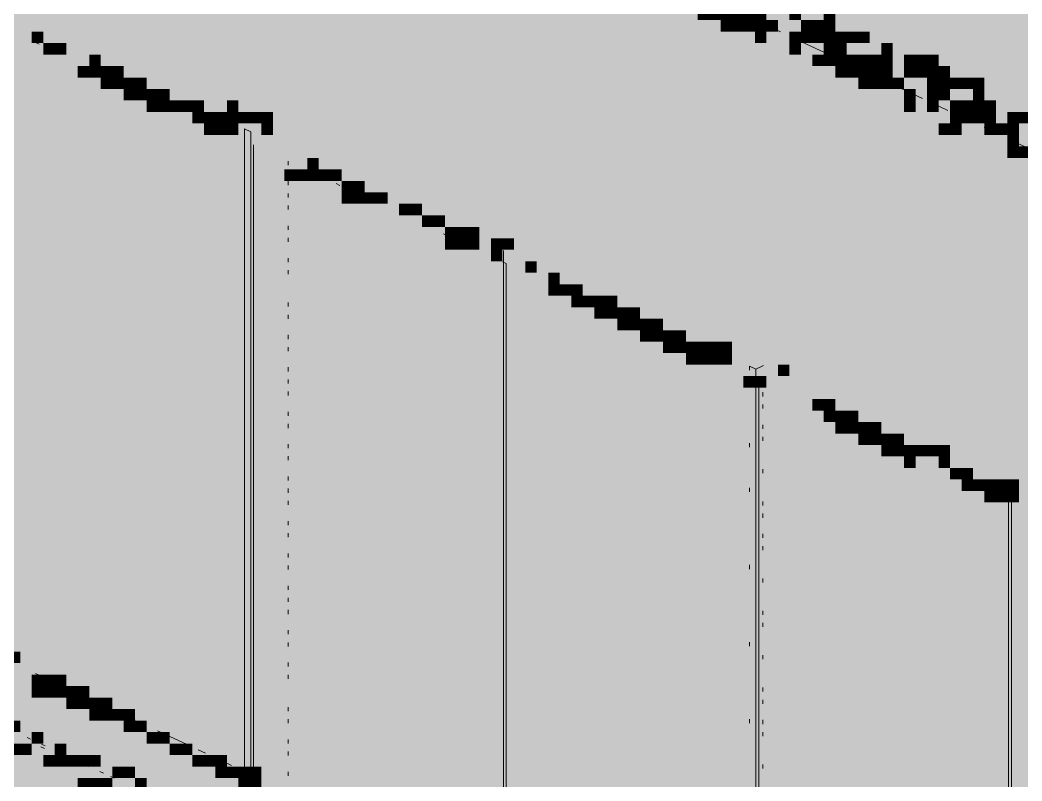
# Paper-space layout '03 3D Building and Roof' of a CAD drawing. Header units: millimetres. Extents: x 5 to 415, y 5 to 292.
# Drawn here: x 149.5 to 164.05, y 198.29 to 209.33 of the extents above; entities that cross this region are included whole.
import ezdxf

# ---------------------------------------------------------------- set-up
doc = ezdxf.new("R2010")
doc.units = ezdxf.units.MM
doc.layers.add('EXISTING', color=7, linetype='Continuous')
doc.layers.add('IMAGES', color=7, linetype='Continuous')

# ---------------------------------------------------------------- blocks, each defined once
blk = doc.blocks.new('SHEET_03')
at = {"layer": 'EXISTING', "color": 250, "lineweight": 9}
for p, q in [((160.385, 209.237), (160.28, 209.286)), ((160.543, 209.162), (160.491, 209.187)), ((161.071, 209.289), (161.124, 209.265)), ((161.388, 208.766), (160.702, 209.088)), ((149.725, 209.01), (149.778, 208.985)), ((161.599, 208.667), (161.493, 208.717)), ((161.757, 208.593), (161.704, 208.618)), ((161.968, 208.494), (161.915, 208.518)), ((162.126, 208.419), (162.073, 208.444)), ((162.654, 208.546), (162.707, 208.522)), ((162.601, 208.196), (162.284, 208.345)), ((162.97, 208.023), (162.707, 208.147)), ((163.181, 207.924), (163.076, 207.974)), ((163.34, 207.85), (163.287, 207.874)), ((152.301, 207.8), (152.355, 207.775)), ((152.758, 207.755), (152.85, 207.712)), ((152.758, 198.388), (152.758, 207.755)), ((163.551, 207.751), (163.498, 207.775)), ((152.85, 207.712), (152.85, 198.345)), ((163.709, 207.676), (163.656, 207.701)), ((164.184, 207.453), (163.867, 207.602)), ((152.892, 207.523), (152.892, 198.365)), ((153.392, 207.229), (153.392, 207.288)), ((153.392, 206.936), (153.392, 206.995)), ((154.09, 206.961), (154.143, 206.935)), ((154.251, 206.885), (154.304, 206.86)), ((153.392, 206.76), (153.392, 206.819)), ((153.392, 206.584), (153.392, 206.642)), ((153.392, 206.29), (153.392, 206.349)), ((153.392, 206.114), (153.392, 206.173)), ((155.646, 206.23), (155.7, 206.205)), ((156.022, 206.053), (156.076, 206.028)), ((156.517, 205.99), (156.517, 196.623)), ((153.392, 205.82), (153.392, 205.879)), ((156.505, 205.826), (156.559, 205.801)), ((153.392, 205.644), (153.392, 205.703)), ((156.559, 205.801), (156.559, 196.643)), ((153.392, 205.175), (153.392, 205.233)), ((153.392, 204.999), (153.392, 205.057)), ((158.455, 204.911), (158.508, 204.886)), ((153.392, 204.705), (153.392, 204.764)), ((153.392, 204.529), (153.392, 204.588)), ((153.392, 204.235), (153.392, 204.294)), ((160.093, 204.311), (160.184, 204.268)), ((160.093, 204.252), (160.093, 204.311)), ((160.184, 204.268), (160.293, 204.319)), ((160.184, 204.268), (160.184, 194.902)), ((153.392, 204.059), (153.392, 204.118)), ((160.226, 204.08), (160.226, 194.921)), ((153.392, 203.883), (153.392, 203.942)), ((160.284, 203.872), (160.284, 203.931)), ((153.392, 203.59), (153.392, 203.648)), ((160.284, 203.696), (160.284, 203.755)), ((153.392, 203.413), (153.392, 203.472)), ((160.284, 203.403), (160.284, 203.461)), ((160.284, 203.226), (160.284, 203.285)), ((161.8, 203.341), (161.853, 203.316)), ((153.392, 203.12), (153.392, 203.179)), ((160.093, 203.133), (160.093, 203.192)), ((153.392, 202.944), (153.392, 203.003)), ((160.284, 202.757), (160.284, 202.815)), ((153.392, 202.65), (153.392, 202.709)), ((163.195, 202.686), (163.249, 202.66)), ((153.392, 202.474), (153.392, 202.533)), ((160.093, 202.485), (160.093, 202.544)), ((163.571, 202.509), (163.625, 202.484)), ((163.852, 202.547), (163.852, 193.18)), ((153.392, 202.298), (153.392, 202.357)), ((160.284, 202.287), (160.284, 202.346)), ((163.893, 202.358), (163.893, 193.2)), ((153.392, 202.005), (153.392, 202.063)), ((160.284, 202.111), (160.284, 202.17)), ((153.392, 201.828), (153.392, 201.887)), ((160.284, 201.817), (160.284, 201.876)), ((160.284, 201.641), (160.284, 201.7)), ((153.392, 201.535), (153.392, 201.594)), ((153.392, 201.359), (153.392, 201.417)), ((160.093, 201.366), (160.093, 201.425)), ((160.284, 201.172), (160.284, 201.23)), ((153.392, 201.065), (153.392, 201.124)), ((153.392, 200.889), (153.392, 200.948)), ((153.392, 200.713), (153.392, 200.772)), ((160.284, 200.702), (160.284, 200.761)), ((153.392, 200.419), (153.392, 200.478)), ((160.284, 200.526), (160.284, 200.585)), ((153.392, 200.243), (153.392, 200.302)), ((160.093, 200.247), (160.093, 200.305)), ((153.392, 199.95), (153.392, 200.008)), ((160.284, 200.056), (160.284, 200.115)), ((149.778, 199.826), (149.725, 199.851)), ((150.208, 199.625), (149.886, 199.776)), ((153.392, 199.774), (153.392, 199.832)), ((150.583, 199.448), (150.315, 199.574)), ((160.284, 199.587), (160.284, 199.645)), ((160.284, 199.41), (160.284, 199.469)), ((150.798, 199.347), (150.691, 199.398)), ((150.959, 199.272), (150.906, 199.297)), ((153.392, 199.304), (153.392, 199.363)), ((151.174, 199.171), (151.067, 199.221)), ((153.392, 199.128), (153.392, 199.187)), ((160.093, 199.127), (160.093, 199.186)), ((160.284, 199.117), (160.284, 199.176)), ((151.335, 199.095), (151.281, 199.121)), ((151.979, 198.793), (151.496, 199.02)), ((160.284, 198.941), (160.284, 198.999)), ((149.654, 198.898), (149.602, 198.923)), ((153.392, 198.834), (153.392, 198.893)), ((149.855, 198.763), (149.802, 198.788)), ((149.865, 198.799), (149.813, 198.824)), ((152.194, 198.692), (152.086, 198.743)), ((153.392, 198.658), (153.392, 198.717)), ((150.288, 198.601), (150.235, 198.626)), ((152.355, 198.617), (152.301, 198.642)), ((152.57, 198.516), (152.462, 198.566)), ((150.499, 198.502), (150.446, 198.527)), ((150.71, 198.403), (150.657, 198.428)), ((152.731, 198.44), (152.677, 198.465)), ((153.392, 198.365), (153.392, 198.423)), ((160.284, 198.471), (160.284, 198.53)), ((150.868, 198.329), (150.815, 198.353)), ((152.85, 198.345), (152.758, 198.388))]:
    blk.add_line(p, q, dxfattribs=at)
at = {"layer": 'IMAGES', "color": 7}
for points in [[(149.338, 209.333), (149.505, 209.333), (149.338, 209.667), (149.505, 209.667)], [(149.505, 209.333), (159.336, 209.333), (149.505, 209.5), (159.336, 209.5)], [(159.336, 209.333), (159.503, 209.333), (159.336, 209.5), (159.503, 209.5)], [(159.503, 209.333), (159.67, 209.333), (159.503, 209.5), (159.67, 209.5)], [(159.67, 209.333), (159.836, 209.333), (159.67, 209.5), (159.836, 209.5)], [(159.836, 209.333), (160.003, 209.333), (159.836, 209.5), (160.003, 209.5)], [(160.003, 209.333), (160.17, 209.333), (160.003, 209.5), (160.17, 209.5)], [(160.17, 209.333), (160.336, 209.333), (160.17, 209.5), (160.336, 209.5)], [(160.336, 209.333), (160.669, 209.333), (160.336, 209.5), (160.669, 209.5)], [(160.669, 209.333), (160.836, 209.333), (160.669, 209.5), (160.836, 209.5)], [(160.836, 209.333), (161.169, 209.333), (160.836, 209.5), (161.169, 209.5)], [(161.169, 209.333), (161.336, 209.333), (161.169, 209.5), (161.336, 209.5)], [(161.336, 209.333), (203.495, 209.333), (161.336, 209.5), (203.495, 209.5)], [(149.338, 200.167), (149.505, 200.167), (149.338, 209.333), (149.505, 209.333)], [(149.505, 209.167), (149.838, 209.167), (149.505, 209.333), (149.838, 209.333)], [(149.838, 209.167), (159.67, 209.167), (149.838, 209.333), (159.67, 209.333)], [(159.67, 209.167), (159.836, 209.167), (159.67, 209.333), (159.836, 209.333)], [(159.836, 209.167), (160.003, 209.167), (159.836, 209.333), (160.003, 209.333)], [(160.003, 209.167), (160.17, 209.167), (160.003, 209.333), (160.17, 209.333)], [(160.17, 209.167), (160.336, 209.167), (160.17, 209.333), (160.336, 209.333)], [(160.336, 209.167), (160.503, 209.167), (160.336, 209.333), (160.503, 209.333)], [(160.503, 209.167), (160.836, 209.167), (160.503, 209.333), (160.836, 209.333)], [(160.836, 209.167), (161.003, 209.167), (160.836, 209.333), (161.003, 209.333)], [(161.003, 209.167), (161.169, 209.167), (161.003, 209.333), (161.169, 209.333)], [(161.169, 209.167), (161.336, 209.167), (161.169, 209.333), (161.336, 209.333)], [(161.336, 209.167), (161.669, 209.167), (161.336, 209.333), (161.669, 209.333)], [(161.669, 209.167), (203.995, 209.167), (161.669, 209.333), (203.995, 209.333)], [(149.505, 199.667), (149.671, 199.667), (149.505, 209.167), (149.671, 209.167)], [(149.671, 209), (149.838, 209), (149.671, 209.167), (149.838, 209.167)], [(149.838, 209), (150.338, 209), (149.838, 209.167), (150.338, 209.167)], [(150.338, 209), (159.836, 209), (150.338, 209.167), (159.836, 209.167)], [(159.836, 209), (160.17, 209), (159.836, 209.167), (160.17, 209.167)], [(160.17, 209), (160.336, 209), (160.17, 209.167), (160.336, 209.167)], [(160.336, 209), (160.669, 209), (160.336, 209.167), (160.669, 209.167)], [(160.669, 209), (160.836, 209), (160.669, 209.167), (160.836, 209.167)], [(160.836, 209), (161.003, 209), (160.836, 209.167), (161.003, 209.167)], [(161.003, 209), (161.169, 209), (161.003, 209.167), (161.169, 209.167)], [(161.169, 209), (161.336, 209), (161.169, 209.167), (161.336, 209.167)], [(161.336, 209), (161.503, 209), (161.336, 209.167), (161.503, 209.167)], [(161.503, 209), (161.669, 209), (161.503, 209.167), (161.669, 209.167)], [(161.669, 209), (161.836, 209), (161.669, 209.167), (161.836, 209.167)], [(161.836, 209), (162.169, 209), (161.836, 209.167), (162.169, 209.167)], [(162.169, 209), (204.328, 209), (162.169, 209.167), (204.328, 209.167)], [(149.671, 199.833), (149.838, 199.833), (149.671, 209), (149.838, 209)], [(149.838, 208.833), (150.005, 208.833), (149.838, 209), (150.005, 209)], [(150.005, 208.833), (150.171, 208.833), (150.005, 209), (150.171, 209)], [(150.171, 208.833), (150.671, 208.833), (150.171, 209), (150.671, 209)], [(150.671, 208.833), (160.17, 208.833), (150.671, 209), (160.17, 209)], [(160.17, 208.833), (160.669, 208.833), (160.17, 209), (160.669, 209)], [(160.669, 208.833), (160.836, 208.833), (160.669, 209), (160.836, 209)], [(160.836, 208.833), (161.169, 208.833), (160.836, 209), (161.169, 209)], [(161.169, 208.833), (161.336, 208.833), (161.169, 209), (161.336, 209)], [(161.336, 208.833), (161.503, 208.833), (161.336, 209), (161.503, 209)], [(161.503, 208.833), (162.003, 208.833), (161.503, 209), (162.003, 209)], [(162.003, 208.833), (162.169, 208.833), (162.003, 209), (162.169, 209)], [(162.169, 208.833), (162.502, 208.833), (162.169, 209), (162.502, 209)], [(162.502, 208.833), (204.495, 208.833), (162.502, 209), (204.495, 209)], [(149.838, 208.667), (150.171, 208.667), (149.838, 208.833), (150.171, 208.833)], [(150.171, 208.667), (150.505, 208.667), (150.171, 208.833), (150.505, 208.833)], [(150.505, 208.667), (150.671, 208.667), (150.505, 208.833), (150.671, 208.833)], [(150.671, 208.667), (151.005, 208.667), (150.671, 208.833), (151.005, 208.833)], [(151.005, 208.667), (160.669, 208.667), (151.005, 208.833), (160.669, 208.833)], [(160.669, 208.667), (161.003, 208.667), (160.669, 208.833), (161.003, 208.833)], [(161.003, 208.667), (161.169, 208.667), (161.003, 208.833), (161.169, 208.833)], [(161.169, 208.667), (161.336, 208.667), (161.169, 208.833), (161.336, 208.833)], [(161.336, 208.667), (161.503, 208.667), (161.336, 208.833), (161.503, 208.833)], [(161.503, 208.667), (161.669, 208.667), (161.503, 208.833), (161.669, 208.833)], [(161.669, 208.667), (161.836, 208.667), (161.669, 208.833), (161.836, 208.833)], [(161.836, 208.667), (162.003, 208.667), (161.836, 208.833), (162.003, 208.833)], [(162.003, 208.667), (162.169, 208.667), (162.003, 208.833), (162.169, 208.833)], [(162.169, 208.5), (162.336, 208.5), (162.169, 208.833), (162.336, 208.833)], [(162.336, 208.667), (162.502, 208.667), (162.336, 208.833), (162.502, 208.833)], [(162.502, 208.667), (162.669, 208.667), (162.502, 208.833), (162.669, 208.833)], [(162.669, 208.667), (162.836, 208.667), (162.669, 208.833), (162.836, 208.833)], [(162.836, 208.667), (204.994, 208.667), (162.836, 208.833), (204.994, 208.833)], [(149.838, 208.5), (150.338, 208.5), (149.838, 208.667), (150.338, 208.667)], [(150.338, 208.5), (150.505, 208.5), (150.338, 208.667), (150.505, 208.667)], [(150.505, 208.5), (150.671, 208.5), (150.505, 208.667), (150.671, 208.667)], [(150.671, 208.5), (150.838, 208.5), (150.671, 208.667), (150.838, 208.667)], [(150.838, 208.5), (151.005, 208.5), (150.838, 208.667), (151.005, 208.667)], [(151.005, 208.5), (151.338, 208.5), (151.005, 208.667), (151.338, 208.667)], [(151.338, 208.5), (161.003, 208.5), (151.338, 208.667), (161.003, 208.667)], [(161.003, 208.5), (161.336, 208.5), (161.003, 208.667), (161.336, 208.667)], [(161.336, 208.5), (161.503, 208.5), (161.336, 208.667), (161.503, 208.667)], [(161.503, 208.5), (161.669, 208.5), (161.503, 208.667), (161.669, 208.667)], [(161.669, 208.5), (161.836, 208.5), (161.669, 208.667), (161.836, 208.667)], [(161.836, 208.5), (162.003, 208.5), (161.836, 208.667), (162.003, 208.667)], [(162.003, 208.5), (162.169, 208.5), (162.003, 208.667), (162.169, 208.667)], [(162.336, 208.5), (162.502, 208.5), (162.336, 208.667), (162.502, 208.667)], [(162.502, 208.5), (162.669, 208.5), (162.502, 208.667), (162.669, 208.667)], [(162.669, 208.5), (162.836, 208.5), (162.669, 208.667), (162.836, 208.667)], [(162.836, 208.5), (163.002, 208.5), (162.836, 208.667), (163.002, 208.667)], [(163.002, 208.5), (205.328, 208.5), (163.002, 208.667), (205.328, 208.667)], [(149.838, 208.333), (150.671, 208.333), (149.838, 208.5), (150.671, 208.5)], [(150.671, 208.333), (150.838, 208.333), (150.671, 208.5), (150.838, 208.5)], [(150.838, 208.333), (151.005, 208.333), (150.838, 208.5), (151.005, 208.5)], [(151.005, 208.333), (151.171, 208.333), (151.005, 208.5), (151.171, 208.5)], [(151.171, 208.333), (151.338, 208.333), (151.171, 208.5), (151.338, 208.5)], [(151.338, 208.333), (151.671, 208.333), (151.338, 208.5), (151.671, 208.5)], [(151.671, 208.333), (161.336, 208.333), (151.671, 208.5), (161.336, 208.5)], [(161.336, 208.333), (161.669, 208.333), (161.336, 208.5), (161.669, 208.5)], [(161.669, 208.333), (161.836, 208.333), (161.669, 208.5), (161.836, 208.5)], [(161.836, 208.333), (162.003, 208.333), (161.836, 208.5), (162.003, 208.5)], [(162.003, 208.333), (162.169, 208.333), (162.003, 208.5), (162.169, 208.5)], [(162.169, 208.333), (162.336, 208.333), (162.169, 208.5), (162.336, 208.5)], [(162.336, 208.333), (162.669, 208.333), (162.336, 208.5), (162.669, 208.5)], [(162.669, 208.333), (162.836, 208.333), (162.669, 208.5), (162.836, 208.5)], [(162.836, 208.333), (163.002, 208.333), (162.836, 208.5), (163.002, 208.5)], [(163.002, 208.333), (163.169, 208.333), (163.002, 208.5), (163.169, 208.5)], [(163.169, 208.333), (163.336, 208.333), (163.169, 208.5), (163.336, 208.5)], [(163.336, 208.333), (163.502, 208.333), (163.336, 208.5), (163.502, 208.5)], [(163.502, 208.333), (205.661, 208.333), (163.502, 208.5), (205.661, 208.5)], [(149.838, 208.167), (151.005, 208.167), (149.838, 208.333), (151.005, 208.333)], [(151.005, 208.167), (151.171, 208.167), (151.005, 208.333), (151.171, 208.333)], [(151.171, 208.167), (151.338, 208.167), (151.171, 208.333), (151.338, 208.333)], [(151.338, 208.167), (151.504, 208.167), (151.338, 208.333), (151.504, 208.333)], [(151.504, 208.167), (151.671, 208.167), (151.504, 208.333), (151.671, 208.333)], [(151.671, 208.167), (152.171, 208.167), (151.671, 208.333), (152.171, 208.333)], [(152.171, 208.167), (161.669, 208.167), (152.171, 208.333), (161.669, 208.333)], [(161.669, 208.167), (162.003, 208.167), (161.669, 208.333), (162.003, 208.333)], [(162.003, 208.167), (162.336, 208.167), (162.003, 208.333), (162.336, 208.333)], [(162.336, 208.167), (162.502, 208.167), (162.336, 208.333), (162.502, 208.333)], [(162.502, 208), (162.669, 208), (162.502, 208.333), (162.669, 208.333)], [(162.669, 208.167), (162.836, 208.167), (162.669, 208.333), (162.836, 208.333)], [(162.836, 208.167), (163.002, 208.167), (162.836, 208.333), (163.002, 208.333)], [(163.002, 208.167), (163.336, 208.167), (163.002, 208.333), (163.336, 208.333)], [(163.336, 208.167), (163.502, 208.167), (163.336, 208.333), (163.502, 208.333)], [(163.502, 208.167), (163.836, 208.167), (163.502, 208.333), (163.836, 208.333)], [(163.836, 208.167), (205.994, 208.167), (163.836, 208.333), (205.994, 208.333)], [(149.838, 208), (151.338, 208), (149.838, 208.167), (151.338, 208.167)], [(151.338, 208), (151.504, 208), (151.338, 208.167), (151.504, 208.167)], [(151.504, 208), (151.671, 208), (151.504, 208.167), (151.671, 208.167)], [(151.671, 208), (151.838, 208), (151.671, 208.167), (151.838, 208.167)], [(151.838, 208), (152.004, 208), (151.838, 208.167), (152.004, 208.167)], [(152.004, 208), (152.171, 208), (152.004, 208.167), (152.171, 208.167)], [(152.171, 208), (152.504, 208), (152.171, 208.167), (152.504, 208.167)], [(152.504, 208), (152.671, 208), (152.504, 208.167), (152.671, 208.167)], [(152.671, 208), (153.004, 208), (152.671, 208.167), (153.004, 208.167)], [(153.004, 208), (162.003, 208), (153.004, 208.167), (162.003, 208.167)], [(162.003, 208), (162.336, 208), (162.003, 208.167), (162.336, 208.167)], [(162.336, 208), (162.502, 208), (162.336, 208.167), (162.502, 208.167)], [(162.669, 208), (162.836, 208), (162.669, 208.167), (162.836, 208.167)], [(162.836, 207.833), (163.002, 207.833), (162.836, 208.167), (163.002, 208.167)], [(163.002, 208), (163.169, 208), (163.002, 208.167), (163.169, 208.167)], [(163.169, 208), (163.336, 208), (163.169, 208.167), (163.336, 208.167)], [(163.336, 208), (163.502, 208), (163.336, 208.167), (163.502, 208.167)], [(163.502, 208), (163.669, 208), (163.502, 208.167), (163.669, 208.167)], [(163.669, 207.833), (163.836, 207.833), (163.669, 208.167), (163.836, 208.167)], [(163.836, 208), (164.169, 208), (163.836, 208.167), (164.169, 208.167)], [(149.838, 207.833), (152.004, 207.833), (149.838, 208), (152.004, 208)], [(152.004, 207.833), (152.171, 207.833), (152.004, 208), (152.171, 208)], [(152.171, 207.833), (152.338, 207.833), (152.171, 208), (152.338, 208)], [(152.338, 207.833), (152.504, 207.833), (152.338, 208), (152.504, 208)], [(152.504, 207.833), (152.671, 207.833), (152.504, 208), (152.671, 208)], [(152.671, 207.833), (152.838, 207.833), (152.671, 208), (152.838, 208)], [(152.838, 207.833), (153.004, 207.833), (152.838, 208), (153.004, 208)], [(153.004, 207.833), (153.171, 207.833), (153.004, 208), (153.171, 208)], [(153.171, 207.833), (162.502, 207.833), (153.171, 208), (162.502, 208)], [(162.502, 207.833), (162.836, 207.833), (162.502, 208), (162.836, 208)], [(163.002, 207.833), (163.169, 207.833), (163.002, 208), (163.169, 208)], [(163.169, 207.833), (163.336, 207.833), (163.169, 208), (163.336, 208)], [(163.336, 207.833), (163.502, 207.833), (163.336, 208), (163.502, 208)], [(163.502, 207.833), (163.669, 207.833), (163.502, 208), (163.669, 208)], [(163.836, 207.833), (164.002, 207.833), (163.836, 208), (164.002, 208)], [(164.002, 207.833), (164.169, 207.833), (164.002, 208), (164.169, 208)], [(149.838, 207.667), (152.171, 207.667), (149.838, 207.833), (152.171, 207.833)], [(152.171, 207.667), (152.338, 207.667), (152.171, 207.833), (152.338, 207.833)], [(152.338, 207.667), (152.504, 207.667), (152.338, 207.833), (152.504, 207.833)], [(152.504, 207.667), (152.671, 207.667), (152.504, 207.833), (152.671, 207.833)], [(152.671, 207.667), (153.004, 207.667), (152.671, 207.833), (153.004, 207.833)], [(153.004, 207.667), (153.171, 207.667), (153.004, 207.833), (153.171, 207.833)], [(153.171, 207.5), (153.337, 207.5), (153.171, 207.833), (153.337, 207.833)], [(153.337, 207.667), (162.836, 207.667), (153.337, 207.833), (162.836, 207.833)], [(162.836, 207.667), (163.002, 207.667), (162.836, 207.833), (163.002, 207.833)], [(163.002, 207.667), (163.169, 207.667), (163.002, 207.833), (163.169, 207.833)], [(163.169, 207.667), (163.502, 207.667), (163.169, 207.833), (163.502, 207.833)], [(163.502, 207.667), (163.669, 207.667), (163.502, 207.833), (163.669, 207.833)], [(163.669, 207.667), (163.836, 207.667), (163.669, 207.833), (163.836, 207.833)], [(163.836, 207.667), (164.002, 207.667), (163.836, 207.833), (164.002, 207.833)], [(164.002, 207.5), (164.169, 207.5), (164.002, 207.833), (164.169, 207.833)], [(149.838, 199.833), (152.671, 199.833), (149.838, 207.667), (152.671, 207.667)], [(152.671, 207.5), (153.004, 207.5), (152.671, 207.667), (153.004, 207.667)], [(153.004, 198.167), (153.171, 198.167), (153.004, 207.667), (153.171, 207.667)], [(153.337, 207.5), (163.169, 207.5), (153.337, 207.667), (163.169, 207.667)], [(163.169, 207.5), (163.502, 207.5), (163.169, 207.667), (163.502, 207.667)], [(163.502, 207.5), (163.836, 207.5), (163.502, 207.667), (163.836, 207.667)], [(163.836, 207.5), (164.002, 207.5), (163.836, 207.667), (164.002, 207.667)], [(152.671, 198.667), (152.838, 198.667), (152.671, 207.5), (152.838, 207.5)], [(152.838, 198.5), (153.004, 198.5), (152.838, 207.5), (153.004, 207.5)], [(153.171, 207.333), (153.837, 207.333), (153.171, 207.5), (153.837, 207.5)], [(153.837, 207.333), (163.502, 207.333), (153.837, 207.5), (163.502, 207.5)], [(163.502, 207.333), (163.836, 207.333), (163.502, 207.5), (163.836, 207.5)], [(163.836, 207.333), (164.002, 207.333), (163.836, 207.5), (164.002, 207.5)], [(164.002, 207.333), (164.169, 207.333), (164.002, 207.5), (164.169, 207.5)], [(153.171, 197.833), (153.337, 197.833), (153.171, 207.333), (153.337, 207.333)], [(153.337, 207.167), (153.671, 207.167), (153.337, 207.333), (153.671, 207.333)], [(153.671, 207.167), (153.837, 207.167), (153.671, 207.333), (153.837, 207.333)], [(153.837, 207.167), (154.171, 207.167), (153.837, 207.333), (154.171, 207.333)], [(154.171, 207.167), (163.836, 207.167), (154.171, 207.333), (163.836, 207.333)], [(163.836, 207.167), (164.169, 207.167), (163.836, 207.333), (164.169, 207.333)], [(153.337, 207), (153.504, 207), (153.337, 207.167), (153.504, 207.167)], [(153.504, 207), (153.671, 207), (153.504, 207.167), (153.671, 207.167)], [(153.671, 207), (153.837, 207), (153.671, 207.167), (153.837, 207.167)], [(153.837, 207), (154.004, 207), (153.837, 207.167), (154.004, 207.167)], [(154.004, 207), (154.171, 207), (154.004, 207.167), (154.171, 207.167)], [(154.171, 207), (154.504, 207), (154.171, 207.167), (154.504, 207.167)], [(154.504, 207), (164.169, 207), (154.504, 207.167), (164.169, 207.167)], [(153.337, 206.667), (154.171, 206.667), (153.337, 207), (154.171, 207)], [(154.171, 206.833), (154.337, 206.833), (154.171, 207), (154.337, 207)], [(154.337, 206.833), (154.504, 206.833), (154.337, 207), (154.504, 207)], [(154.504, 206.833), (154.837, 206.833), (154.504, 207), (154.837, 207)], [(154.837, 206.833), (164.502, 206.833), (154.837, 207), (164.502, 207)], [(154.171, 206.667), (154.337, 206.667), (154.171, 206.833), (154.337, 206.833)], [(154.337, 206.667), (154.504, 206.667), (154.337, 206.833), (154.504, 206.833)], [(154.504, 206.667), (154.671, 206.667), (154.504, 206.833), (154.671, 206.833)], [(154.671, 206.667), (154.837, 206.667), (154.671, 206.833), (154.837, 206.833)], [(154.837, 206.667), (155.337, 206.667), (154.837, 206.833), (155.337, 206.833)], [(155.337, 206.667), (164.835, 206.667), (155.337, 206.833), (164.835, 206.833)], [(153.337, 206.5), (155.004, 206.5), (153.337, 206.667), (155.004, 206.667)], [(155.004, 206.5), (155.17, 206.5), (155.004, 206.667), (155.17, 206.667)], [(155.17, 206.5), (155.337, 206.5), (155.17, 206.667), (155.337, 206.667)], [(155.337, 206.5), (155.67, 206.5), (155.337, 206.667), (155.67, 206.667)], [(155.67, 206.5), (165.169, 206.5), (155.67, 206.667), (165.169, 206.667)], [(153.337, 206.333), (155.337, 206.333), (153.337, 206.5), (155.337, 206.5)], [(155.337, 206.333), (155.504, 206.333), (155.337, 206.5), (155.504, 206.5)], [(155.504, 206.333), (155.67, 206.333), (155.504, 206.5), (155.67, 206.5)], [(155.67, 206.333), (156.004, 206.333), (155.67, 206.5), (156.004, 206.5)], [(156.004, 206.333), (165.669, 206.333), (156.004, 206.5), (165.669, 206.5)], [(153.337, 206), (155.67, 206), (153.337, 206.333), (155.67, 206.333)], [(155.67, 206.167), (155.837, 206.167), (155.67, 206.333), (155.837, 206.333)], [(155.837, 206.167), (156.004, 206.167), (155.837, 206.333), (156.004, 206.333)], [(156.004, 206.167), (156.17, 206.167), (156.004, 206.333), (156.17, 206.333)], [(156.17, 206), (156.337, 206), (156.17, 206.333), (156.337, 206.333)], [(156.337, 206.167), (156.67, 206.167), (156.337, 206.333), (156.67, 206.333)], [(156.67, 206.167), (166.002, 206.167), (156.67, 206.333), (166.002, 206.333)], [(155.67, 206), (155.837, 206), (155.67, 206.167), (155.837, 206.167)], [(155.837, 206), (156.004, 206), (155.837, 206.167), (156.004, 206.167)], [(156.004, 206), (156.17, 206), (156.004, 206.167), (156.17, 206.167)], [(156.337, 206), (156.504, 206), (156.337, 206.167), (156.504, 206.167)], [(156.504, 206), (156.67, 206), (156.504, 206.167), (156.67, 206.167)], [(156.67, 205.667), (156.837, 205.667), (156.67, 206.167), (156.837, 206.167)], [(156.837, 206), (166.335, 206), (156.837, 206.167), (166.335, 206.167)], [(153.337, 198.167), (156.337, 198.167), (153.337, 206), (156.337, 206)], [(156.337, 205.833), (156.504, 205.833), (156.337, 206), (156.504, 206)], [(156.504, 196.667), (156.67, 196.667), (156.504, 206), (156.67, 206)], [(156.837, 205.833), (166.668, 205.833), (156.837, 206), (166.668, 206)], [(156.337, 196.667), (156.504, 196.667), (156.337, 205.833), (156.504, 205.833)], [(156.837, 205.667), (157.003, 205.667), (156.837, 205.833), (157.003, 205.833)], [(157.003, 205.667), (157.337, 205.667), (157.003, 205.833), (157.337, 205.833)], [(157.337, 205.667), (167.002, 205.667), (157.337, 205.833), (167.002, 205.833)], [(156.67, 196.5), (157.003, 196.5), (156.67, 205.667), (157.003, 205.667)], [(157.003, 196.333), (157.17, 196.333), (157.003, 205.667), (157.17, 205.667)], [(157.17, 205.5), (157.337, 205.5), (157.17, 205.667), (157.337, 205.667)], [(157.337, 205.5), (157.67, 205.5), (157.337, 205.667), (157.67, 205.667)], [(157.67, 205.5), (167.335, 205.5), (157.67, 205.667), (167.335, 205.667)], [(157.17, 205.333), (157.337, 205.333), (157.17, 205.5), (157.337, 205.5)], [(157.337, 205.333), (157.503, 205.333), (157.337, 205.5), (157.503, 205.5)], [(157.503, 205.333), (157.67, 205.333), (157.503, 205.5), (157.67, 205.5)], [(157.67, 205.333), (158.17, 205.333), (157.67, 205.5), (158.17, 205.5)], [(158.17, 205.333), (167.668, 205.333), (158.17, 205.5), (167.668, 205.5)], [(157.17, 205.167), (157.503, 205.167), (157.17, 205.333), (157.503, 205.333)], [(157.503, 205.167), (157.67, 205.167), (157.503, 205.333), (157.67, 205.333)], [(157.67, 205.167), (157.837, 205.167), (157.67, 205.333), (157.837, 205.333)], [(157.837, 205.167), (158.003, 205.167), (157.837, 205.333), (158.003, 205.333)], [(158.003, 205.167), (158.17, 205.167), (158.003, 205.333), (158.17, 205.333)], [(158.17, 205.167), (158.503, 205.167), (158.17, 205.333), (158.503, 205.333)], [(158.503, 205.167), (168.168, 205.167), (158.503, 205.333), (168.168, 205.333)], [(157.17, 205), (157.837, 205), (157.17, 205.167), (157.837, 205.167)], [(157.837, 205), (158.003, 205), (157.837, 205.167), (158.003, 205.167)], [(158.003, 205), (158.17, 205), (158.003, 205.167), (158.17, 205.167)], [(158.17, 205), (158.337, 205), (158.17, 205.167), (158.337, 205.167)], [(158.337, 205), (158.503, 205), (158.337, 205.167), (158.503, 205.167)], [(158.503, 205), (158.836, 205), (158.503, 205.167), (158.836, 205.167)], [(158.836, 205), (168.501, 205), (158.836, 205.167), (168.501, 205.167)], [(157.17, 204.833), (158.17, 204.833), (157.17, 205), (158.17, 205)], [(158.17, 204.833), (158.337, 204.833), (158.17, 205), (158.337, 205)], [(158.337, 204.833), (158.503, 204.833), (158.337, 205), (158.503, 205)], [(158.503, 204.833), (158.67, 204.833), (158.503, 205), (158.67, 205)], [(158.67, 204.833), (158.836, 204.833), (158.67, 205), (158.836, 205)], [(158.836, 204.833), (159.17, 204.833), (158.836, 205), (159.17, 205)], [(159.17, 204.833), (168.835, 204.833), (159.17, 205), (168.835, 205)], [(157.17, 204.667), (158.503, 204.667), (157.17, 204.833), (158.503, 204.833)], [(158.503, 204.667), (158.67, 204.667), (158.503, 204.833), (158.67, 204.833)], [(158.67, 204.667), (158.836, 204.667), (158.67, 204.833), (158.836, 204.833)], [(158.836, 204.667), (159.003, 204.667), (158.836, 204.833), (159.003, 204.833)], [(159.003, 204.667), (159.17, 204.667), (159.003, 204.833), (159.17, 204.833)], [(159.17, 204.667), (159.503, 204.667), (159.17, 204.833), (159.503, 204.833)], [(159.503, 204.667), (169.168, 204.667), (159.503, 204.833), (169.168, 204.833)], [(157.17, 204.5), (158.836, 204.5), (157.17, 204.667), (158.836, 204.667)], [(158.836, 204.5), (159.003, 204.5), (158.836, 204.667), (159.003, 204.667)], [(159.003, 204.5), (159.17, 204.5), (159.003, 204.667), (159.17, 204.667)], [(159.17, 204.5), (159.336, 204.5), (159.17, 204.667), (159.336, 204.667)], [(159.336, 204.5), (159.503, 204.5), (159.336, 204.667), (159.503, 204.667)], [(159.503, 204.5), (159.67, 204.5), (159.503, 204.667), (159.67, 204.667)], [(159.67, 204.5), (159.836, 204.5), (159.67, 204.667), (159.836, 204.667)], [(159.836, 204.5), (169.501, 204.5), (159.836, 204.667), (169.501, 204.667)], [(157.17, 204.333), (159.17, 204.333), (157.17, 204.5), (159.17, 204.5)], [(159.17, 204.333), (159.336, 204.333), (159.17, 204.5), (159.336, 204.5)], [(159.336, 204.333), (159.503, 204.333), (159.336, 204.5), (159.503, 204.5)], [(159.503, 204.333), (159.67, 204.333), (159.503, 204.5), (159.67, 204.5)], [(159.67, 204.333), (159.836, 204.333), (159.67, 204.5), (159.836, 204.5)], [(159.836, 204.333), (160.336, 204.333), (159.836, 204.5), (160.336, 204.5)], [(160.336, 204.333), (170.001, 204.333), (160.336, 204.5), (170.001, 204.5)], [(157.17, 204.167), (159.836, 204.167), (157.17, 204.333), (159.836, 204.333)], [(159.836, 204.167), (160.336, 204.167), (159.836, 204.333), (160.336, 204.333)], [(160.336, 204), (160.503, 204), (160.336, 204.333), (160.503, 204.333)], [(160.503, 204.167), (160.669, 204.167), (160.503, 204.333), (160.669, 204.333)], [(160.669, 204.167), (170.168, 204.167), (160.669, 204.333), (170.168, 204.333)], [(157.17, 196.333), (160.003, 196.333), (157.17, 204.167), (160.003, 204.167)], [(160.003, 204), (160.17, 204), (160.003, 204.167), (160.17, 204.167)], [(160.17, 204), (160.336, 204), (160.17, 204.167), (160.336, 204.167)], [(160.503, 204), (161.003, 204), (160.503, 204.167), (161.003, 204.167)], [(161.003, 204), (170.501, 204), (161.003, 204.167), (170.501, 204.167)], [(160.003, 195.167), (160.336, 195.167), (160.003, 204), (160.336, 204)], [(160.336, 194.833), (160.503, 194.833), (160.336, 204), (160.503, 204)], [(160.503, 194.667), (160.669, 194.667), (160.503, 204), (160.669, 204)], [(160.669, 203.833), (161.003, 203.833), (160.669, 204), (161.003, 204)], [(161.003, 203.833), (161.336, 203.833), (161.003, 204), (161.336, 204)], [(161.336, 203.833), (171.001, 203.833), (161.336, 204), (171.001, 204)], [(160.669, 203.667), (161.003, 203.667), (160.669, 203.833), (161.003, 203.833)], [(161.003, 203.667), (161.169, 203.667), (161.003, 203.833), (161.169, 203.833)], [(161.169, 203.667), (161.336, 203.667), (161.169, 203.833), (161.336, 203.833)], [(161.336, 203.667), (161.669, 203.667), (161.336, 203.833), (161.669, 203.833)], [(161.669, 203.667), (171.334, 203.667), (161.669, 203.833), (171.334, 203.833)], [(160.669, 194.667), (160.836, 194.667), (160.669, 203.667), (160.836, 203.667)], [(160.836, 203.5), (161.169, 203.5), (160.836, 203.667), (161.169, 203.667)], [(161.169, 203.5), (161.336, 203.5), (161.169, 203.667), (161.336, 203.667)], [(161.336, 203.5), (161.503, 203.5), (161.336, 203.667), (161.503, 203.667)], [(161.503, 203.5), (161.669, 203.5), (161.503, 203.667), (161.669, 203.667)], [(161.669, 203.5), (162.003, 203.5), (161.669, 203.667), (162.003, 203.667)], [(162.003, 203.5), (171.667, 203.5), (162.003, 203.667), (171.667, 203.667)], [(160.836, 203.333), (161.336, 203.333), (160.836, 203.5), (161.336, 203.5)], [(161.336, 203.333), (161.503, 203.333), (161.336, 203.5), (161.503, 203.5)], [(161.503, 203.333), (161.669, 203.333), (161.503, 203.5), (161.669, 203.5)], [(161.669, 203.333), (161.836, 203.333), (161.669, 203.5), (161.836, 203.5)], [(161.836, 203.333), (162.003, 203.333), (161.836, 203.5), (162.003, 203.5)], [(162.003, 203.333), (162.336, 203.333), (162.003, 203.5), (162.336, 203.5)], [(162.336, 203.333), (172.001, 203.333), (162.336, 203.5), (172.001, 203.5)], [(160.836, 203.167), (161.669, 203.167), (160.836, 203.333), (161.669, 203.333)], [(161.669, 203.167), (161.836, 203.167), (161.669, 203.333), (161.836, 203.333)], [(161.836, 203.167), (162.003, 203.167), (161.836, 203.333), (162.003, 203.333)], [(162.003, 203.167), (162.169, 203.167), (162.003, 203.333), (162.169, 203.333)], [(162.169, 203.167), (162.336, 203.167), (162.169, 203.333), (162.336, 203.333)], [(162.336, 203.167), (162.836, 203.167), (162.336, 203.333), (162.836, 203.333)], [(162.836, 203.167), (172.334, 203.167), (162.836, 203.333), (172.334, 203.333)], [(160.836, 203), (162.003, 203), (160.836, 203.167), (162.003, 203.167)], [(162.003, 203), (162.169, 203), (162.003, 203.167), (162.169, 203.167)], [(162.169, 203), (162.336, 203), (162.169, 203.167), (162.336, 203.167)], [(162.336, 203), (162.502, 203), (162.336, 203.167), (162.502, 203.167)], [(162.502, 203), (162.669, 203), (162.502, 203.167), (162.669, 203.167)], [(162.669, 203), (162.836, 203), (162.669, 203.167), (162.836, 203.167)], [(162.836, 203), (163.002, 203), (162.836, 203.167), (163.002, 203.167)], [(163.002, 203), (172.667, 203), (163.002, 203.167), (172.667, 203.167)], [(160.836, 202.833), (162.336, 202.833), (160.836, 203), (162.336, 203)], [(162.336, 202.833), (162.502, 202.833), (162.336, 203), (162.502, 203)], [(162.502, 202.833), (162.836, 202.833), (162.502, 203), (162.836, 203)], [(162.836, 202.833), (163.002, 202.833), (162.836, 203), (163.002, 203)], [(163.002, 202.833), (163.336, 202.833), (163.002, 203), (163.336, 203)], [(163.336, 202.833), (173.167, 202.833), (163.336, 203), (173.167, 203)], [(160.836, 202.667), (163.002, 202.667), (160.836, 202.833), (163.002, 202.833)], [(163.002, 202.667), (163.169, 202.667), (163.002, 202.833), (163.169, 202.833)], [(163.169, 202.667), (163.336, 202.667), (163.169, 202.833), (163.336, 202.833)], [(163.336, 202.667), (164.002, 202.667), (163.336, 202.833), (164.002, 202.833)], [(164.002, 202.667), (173.334, 202.667), (164.002, 202.833), (173.334, 202.833)], [(160.836, 202.5), (163.169, 202.5), (160.836, 202.667), (163.169, 202.667)], [(163.169, 202.5), (163.336, 202.5), (163.169, 202.667), (163.336, 202.667)], [(163.336, 202.5), (163.502, 202.5), (163.336, 202.667), (163.502, 202.667)], [(163.502, 202.5), (163.669, 202.5), (163.502, 202.667), (163.669, 202.667)], [(163.669, 202.5), (163.836, 202.5), (163.669, 202.667), (163.836, 202.667)], [(163.836, 202.5), (164.002, 202.5), (163.836, 202.667), (164.002, 202.667)], [(164.002, 193), (164.169, 193), (164.002, 202.667), (164.169, 202.667)], [(160.836, 202.333), (163.502, 202.333), (160.836, 202.5), (163.502, 202.5)], [(163.502, 202.333), (163.669, 202.333), (163.502, 202.5), (163.669, 202.5)], [(163.669, 202.333), (163.836, 202.333), (163.669, 202.5), (163.836, 202.5)], [(163.836, 202.333), (164.002, 202.333), (163.836, 202.5), (164.002, 202.5)], [(160.836, 202.167), (163.669, 202.167), (160.836, 202.333), (163.669, 202.333)], [(163.669, 202.167), (164.002, 202.167), (163.669, 202.333), (164.002, 202.333)], [(160.836, 194.5), (163.836, 194.5), (160.836, 202.167), (163.836, 202.167)], [(163.836, 193.5), (164.002, 193.5), (163.836, 202.167), (164.002, 202.167)], [(149.338, 200), (149.505, 200), (149.338, 200.167), (149.505, 200.167)], [(149.338, 199.667), (149.505, 199.667), (149.338, 200), (149.505, 200)], [(149.671, 199.667), (149.838, 199.667), (149.671, 199.833), (149.838, 199.833)], [(149.838, 199.667), (150.005, 199.667), (149.838, 199.833), (150.005, 199.833)], [(150.005, 199.667), (150.171, 199.667), (150.005, 199.833), (150.171, 199.833)], [(150.171, 199.667), (152.671, 199.667), (150.171, 199.833), (152.671, 199.833)], [(148.838, 199.5), (149.671, 199.5), (148.838, 199.667), (149.671, 199.667)], [(149.671, 199.5), (149.838, 199.5), (149.671, 199.667), (149.838, 199.667)], [(149.838, 199.5), (150.005, 199.5), (149.838, 199.667), (150.005, 199.667)], [(150.005, 199.5), (150.171, 199.5), (150.005, 199.667), (150.171, 199.667)], [(150.171, 199.5), (150.338, 199.5), (150.171, 199.667), (150.338, 199.667)], [(150.338, 199.5), (150.505, 199.5), (150.338, 199.667), (150.505, 199.667)], [(150.505, 199.5), (152.671, 199.5), (150.505, 199.667), (152.671, 199.667)], [(149.172, 199.333), (149.838, 199.333), (149.172, 199.5), (149.838, 199.5)], [(149.838, 199.333), (150.171, 199.333), (149.838, 199.5), (150.171, 199.5)], [(150.171, 199.333), (150.338, 199.333), (150.171, 199.5), (150.338, 199.5)], [(150.338, 199.333), (150.505, 199.333), (150.338, 199.5), (150.505, 199.5)], [(150.505, 199.333), (150.671, 199.333), (150.505, 199.5), (150.671, 199.5)], [(150.671, 199.333), (150.838, 199.333), (150.671, 199.5), (150.838, 199.5)], [(150.838, 199.333), (152.671, 199.333), (150.838, 199.5), (152.671, 199.5)], [(149.172, 199.167), (149.505, 199.167), (149.172, 199.333), (149.505, 199.333)], [(149.505, 199.167), (150.171, 199.167), (149.505, 199.333), (150.171, 199.333)], [(150.171, 199.167), (150.505, 199.167), (150.171, 199.333), (150.505, 199.333)], [(150.505, 199.167), (150.671, 199.167), (150.505, 199.333), (150.671, 199.333)], [(150.671, 199.167), (150.838, 199.167), (150.671, 199.333), (150.838, 199.333)], [(150.838, 199.167), (151.005, 199.167), (150.838, 199.333), (151.005, 199.333)], [(151.005, 199.167), (151.171, 199.167), (151.005, 199.333), (151.171, 199.333)], [(151.171, 199.167), (152.671, 199.167), (151.171, 199.333), (152.671, 199.333)], [(149.338, 199), (149.505, 199), (149.338, 199.167), (149.505, 199.167)], [(149.505, 199), (149.838, 199), (149.505, 199.167), (149.838, 199.167)], [(149.838, 199), (150.505, 199), (149.838, 199.167), (150.505, 199.167)], [(150.505, 199), (151.005, 199), (150.505, 199.167), (151.005, 199.167)], [(151.005, 199), (151.171, 199), (151.005, 199.167), (151.171, 199.167)], [(151.171, 199), (151.338, 199), (151.171, 199.167), (151.338, 199.167)], [(151.338, 199), (152.671, 199), (151.338, 199.167), (152.671, 199.167)], [(149.338, 198.833), (149.671, 198.833), (149.338, 199), (149.671, 199)], [(149.671, 198.833), (149.838, 198.833), (149.671, 199), (149.838, 199)], [(149.838, 198.833), (150.171, 198.833), (149.838, 199), (150.171, 199)], [(150.171, 198.833), (151.005, 198.833), (150.171, 199), (151.005, 199)], [(151.005, 198.833), (151.338, 198.833), (151.005, 199), (151.338, 199)], [(151.338, 198.833), (151.504, 198.833), (151.338, 199), (151.504, 199)], [(151.504, 198.833), (151.671, 198.833), (151.504, 199), (151.671, 199)], [(151.671, 198.833), (152.671, 198.833), (151.671, 199), (152.671, 199)], [(149.338, 198.667), (149.505, 198.667), (149.338, 198.833), (149.505, 198.833)], [(149.505, 198.667), (149.671, 198.667), (149.505, 198.833), (149.671, 198.833)], [(149.671, 198.667), (150.005, 198.667), (149.671, 198.833), (150.005, 198.833)], [(150.005, 198.667), (150.171, 198.667), (150.005, 198.833), (150.171, 198.833)], [(150.171, 198.667), (150.671, 198.667), (150.171, 198.833), (150.671, 198.833)], [(150.671, 198.667), (151.338, 198.667), (150.671, 198.833), (151.338, 198.833)], [(151.338, 198.667), (151.671, 198.667), (151.338, 198.833), (151.671, 198.833)], [(151.671, 198.667), (151.838, 198.667), (151.671, 198.833), (151.838, 198.833)], [(151.838, 198.667), (152.004, 198.667), (151.838, 198.833), (152.004, 198.833)], [(152.004, 198.667), (152.671, 198.667), (152.004, 198.833), (152.671, 198.833)], [(94.182, 198.5), (149.505, 198.5), (94.182, 198.667), (149.505, 198.667)], [(149.505, 198.5), (149.838, 198.5), (149.505, 198.667), (149.838, 198.667)], [(149.838, 198.5), (150.005, 198.5), (149.838, 198.667), (150.005, 198.667)], [(150.005, 198.5), (150.171, 198.5), (150.005, 198.667), (150.171, 198.667)], [(150.171, 198.5), (150.338, 198.5), (150.171, 198.667), (150.338, 198.667)], [(150.338, 198.5), (150.505, 198.5), (150.338, 198.667), (150.505, 198.667)], [(150.505, 198.5), (150.671, 198.5), (150.505, 198.667), (150.671, 198.667)], [(150.671, 198.5), (151.005, 198.5), (150.671, 198.667), (151.005, 198.667)], [(151.005, 198.5), (151.671, 198.5), (151.005, 198.667), (151.671, 198.667)], [(151.671, 198.5), (152.004, 198.5), (151.671, 198.667), (152.004, 198.667)], [(152.004, 198.5), (152.171, 198.5), (152.004, 198.667), (152.171, 198.667)], [(152.171, 198.5), (152.338, 198.5), (152.171, 198.667), (152.338, 198.667)], [(152.338, 198.5), (152.504, 198.5), (152.338, 198.667), (152.504, 198.667)], [(152.504, 198.5), (152.838, 198.5), (152.504, 198.667), (152.838, 198.667)], [(94.515, 198.333), (150.338, 198.333), (94.515, 198.5), (150.338, 198.5)], [(150.338, 198.333), (150.838, 198.333), (150.338, 198.5), (150.838, 198.5)], [(150.838, 198.333), (151.005, 198.333), (150.838, 198.5), (151.005, 198.5)], [(151.005, 198.333), (151.171, 198.333), (151.005, 198.5), (151.171, 198.5)], [(151.171, 198.333), (152.004, 198.333), (151.171, 198.5), (152.004, 198.5)], [(152.004, 198.333), (152.338, 198.333), (152.004, 198.5), (152.338, 198.5)], [(152.338, 198.333), (152.504, 198.333), (152.338, 198.5), (152.504, 198.5)], [(152.504, 198.333), (152.671, 198.333), (152.504, 198.5), (152.671, 198.5)], [(152.671, 198.333), (152.838, 198.333), (152.671, 198.5), (152.838, 198.5)], [(152.838, 198.333), (153.004, 198.333), (152.838, 198.5), (153.004, 198.5)], [(94.848, 198.167), (150.338, 198.167), (94.848, 198.333), (150.338, 198.333)], [(150.338, 198.167), (150.505, 198.167), (150.338, 198.333), (150.505, 198.333)], [(150.505, 198.167), (150.671, 198.167), (150.505, 198.333), (150.671, 198.333)], [(150.671, 198.167), (150.838, 198.167), (150.671, 198.333), (150.838, 198.333)], [(150.838, 198.167), (151.171, 198.167), (150.838, 198.333), (151.171, 198.333)], [(151.171, 198.167), (151.338, 198.167), (151.171, 198.333), (151.338, 198.333)], [(151.338, 198.167), (151.671, 198.167), (151.338, 198.333), (151.671, 198.333)], [(151.671, 198.167), (152.338, 198.167), (151.671, 198.333), (152.338, 198.333)], [(152.338, 198.167), (152.671, 198.167), (152.338, 198.333), (152.671, 198.333)], [(152.671, 198.167), (152.838, 198.167), (152.671, 198.333), (152.838, 198.333)], [(152.838, 198.167), (153.004, 198.167), (152.838, 198.333), (153.004, 198.333)]]:
    blk.add_solid(points, dxfattribs=at)

psp = doc.layouts.new('03 3D Building and Roof')

# ---------------------------------------------------------------- block references
psp.add_blockref('SHEET_03', (0, 0))

doc.saveas('drawing.dxf')
